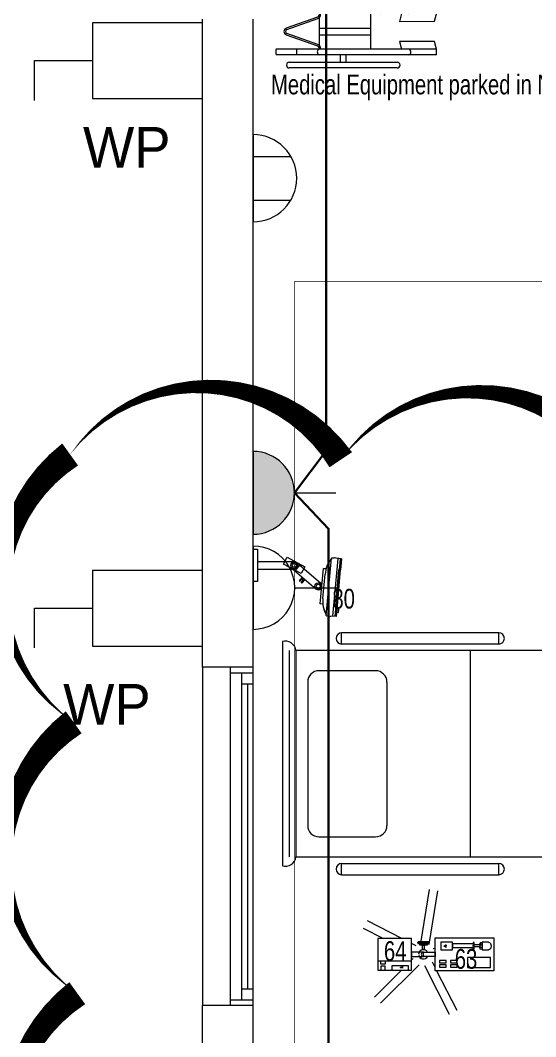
# Model space of a CAD drawing. Header units: metres. Extents: x 75097 to 220695, y -1557923 to -1361206.
# Drawn here: x 98263 to 100548, y -1410951 to -1406448 of the extents above; entities that cross this region are included whole.
import ezdxf

# ---------------------------------------------------------------- set-up
doc = ezdxf.new("R2010")
doc.units = ezdxf.units.M
doc.layers.get('0').update_dxf_attribs({"lineweight": 0})
for name, color, linetype, lineweight in [('A-100 - Copy$0$Aluminum', 8, 'Continuous', 0), ('A-100 - Copy$0$Medical Equipment and Furniture', 8, 'Continuous', 0), ('A-100 - Copy$0$Medical Equipment and Furniture1', 8, 'Continuous', 5), ('A-100 - Copy$0$Medical Equipment and Furniture2', 8, 'Continuous', 13), ('A-100 - Copy$0$Proj', 8, 'Continuous', 0), ('A-100 - Copy$0$Walls', 8, 'Continuous', 0), ('E-LG', 245, 'Continuous', 30)]:
    doc.layers.add(name, color=color, linetype=linetype, lineweight=lineweight)
for name, color, linetype, lineweight, true_color in [('E-POWR', 7, 'Continuous', 9, 0x4e7e3e), ('E-POWR-IDEN _1-100_', 7, 'Continuous', 9, 0x4e7e3e), ('REV 01', 7, 'Continuous', 0, 0xe41b4d)]:
    doc.layers.add(name, color=color, linetype=linetype, lineweight=lineweight, true_color=true_color)
doc.layers.add('PD-VENT', color=8, linetype='Continuous')
doc.styles.add('A-100 - Copy$0$list_ghTextstyle', font='romans.shx', dxfattribs={"height": 0.25})
doc.styles.add('A-100 - Copy$0$X3G_ENTITY_257CFD', font='swisscl.ttf', dxfattribs={"height": 200})
doc.styles.add('Optima_5', font='', dxfattribs={"height": 3.001645})
doc.styles.get('Optima_5').set_extended_font_data('Optima')

# ---------------------------------------------------------------- blocks, each defined once
blk = doc.blocks.new('NORMAL SOCKET')
at = {"layer": 'E-POWR'}
for p, q in [((0, 307.7), (0, 615.4)), ((-307.7, 0), (307.7, 0))]:
    blk.add_line(p, q, dxfattribs=at)
blk.add_ellipse((0, 0), major_axis=(32.8, 305.9), ratio=1, start_param=4.81904, end_param=7.960633, dxfattribs=at)
blk = doc.blocks.new('GI-041_dwg__U120-3902841-GI-041')
at = {"layer": 'E-POWR', "flags": 128}
blk.add_lwpolyline([(-0.1145, 0), (0.1145, 0), (0.1145, 0.1572), (-0.1145, 0.1572)], close=True, dxfattribs=at)
blk.add_lwpolyline([(0.2354, 0.1613), (0.2354, 0.0786), (0.1145, 0.0786)], dxfattribs=at)
blk = doc.blocks.new('WALL OUTLET')
at = {"layer": 'E-POWR', "extrusion": (9.94399e-05, 4.90741e-07, 1)}
blk.add_line((-193.4, 0, 0), (193.4, 0, 0), dxfattribs=at)
blk.add_line((-193.4, 0, 0), (193.4, 0, 0), dxfattribs=at)
at = {"layer": 'E-POWR', "extrusion": (9.94399e-05, 4.90741e-07, 1), "elevation": 0}
for points in [[(-96.7, 0), (-96.7, 167.5)], [(96.7, 0), (96.7, 167.5)]]:
    blk.add_lwpolyline(points, dxfattribs=at)
at = {"layer": 'E-POWR', "extrusion": (9.94399e-05, 4.90741e-07, 1)}
blk.add_arc((0, 0, 0), 193.4, 359.9963, 179.9963, dxfattribs=at)
blk = doc.blocks.new('GI-041_dwg_UPS-E-SKT1-3902843-GI-041')
at = {"layer": 'E-POWR'}
blk.add_hatch(color=256, dxfattribs=at).paths.add_polyline_path([(-0.1987, -0.0005), (0.1987, -0.0005), (0.1929, 0.0471), (0.176, 0.0919), (0.1487, 0.1313), (0.1129, 0.1631), (0.0705, 0.1853), (0.024, 0.1968), (-0.024, 0.1968), (-0.0705, 0.1853), (-0.1129, 0.1631), (-0.1487, 0.1313), (-0.176, 0.0919), (-0.1929, 0.0471)], flags=0)
for p, q in [((0, 0.1983), (0, 0.397)), ((-0.1987, -0.0005), (0.1987, -0.0005)), ((-0.1473, -0.0005), (0.1473, -0.0005))]:
    blk.add_line(p, q, dxfattribs=at)
blk.add_arc((0, -0.0005), 0.1987, 360, 180, dxfattribs=at)
blk = doc.blocks.new('A-100 - Copy$0$IC.1')
at = {"layer": 'A-100 - Copy$0$Medical Equipment and Furniture1'}
for p, q in [((42.4872, -10.88), (41.4928, -10.88)), ((42.4472, -10.91), (41.5328, -10.91)), ((42.4472, -10.91), (41.5328, -10.91)), ((42.4472, -10.91), (41.5328, -10.91)), ((41.5328, -10.94), (41.5328, -13.1914)), ((42.4472, -10.94), (41.5328, -10.94)), ((42.4472, -13.1914), (42.4472, -10.94)), ((42.3077, -10.9923), (41.6724, -10.9923)), ((41.6224, -11.0423), (41.6224, -11.2937)), ((42.3577, -11.2937), (42.3577, -11.0423)), ((41.4542, -11.1429), (41.4542, -11.8396)), ((41.4542, -11.1429), (41.5042, -11.1429)), ((41.5042, -11.1429), (41.5042, -11.8396)), ((42.4759, -11.1429), (42.5259, -11.1429)), ((42.4759, -11.8396), (42.4759, -11.1429)), ((42.5259, -11.8396), (42.5259, -11.1429)), ((42.3077, -11.3437), (41.6724, -11.3437)), ((41.5328, -11.7137), (42.4472, -11.7137)), ((41.4542, -11.8396), (41.5042, -11.8396)), ((42.4759, -11.8396), (42.5259, -11.8396)), ((41.5328, -12.0657), (42.4472, -12.0657)), ((41.4542, -12.3172), (41.4542, -13.0139)), ((41.4542, -12.3172), (41.5042, -12.3172)), ((41.5042, -12.3172), (41.5042, -13.0139)), ((42.4759, -12.3172), (42.5259, -12.3172)), ((42.4759, -13.0139), (42.4759, -12.3172)), ((42.5259, -13.0139), (42.5259, -12.3172)), ((41.5328, -12.3807), (42.4472, -12.3807)), ((41.4542, -13.0139), (41.5042, -13.0139)), ((42.4759, -13.0139), (42.5259, -13.0139)), ((41.4928, -13.1914), (42.4872, -13.1914)), ((41.4928, -13.2214), (41.4928, -13.1914)), ((42.4872, -13.2214), (42.4872, -13.1914)), ((41.4928, -13.2214), (42.4872, -13.2214)), ((41.8192, -13.2514), (42.1609, -13.2514))]:
    blk.add_line(p, q, dxfattribs=at)
for points in [[(41.4689, -12.1927), (41.4689, -12.1212), (41.5064, -12.1212), (41.5064, -12.1927)], [(41.5064, -12.1674), (41.5064, -12.1434), (41.5328, -12.1434), (41.5328, -12.1674)], [(42.4737, -12.1674), (42.4737, -12.1434), (42.4472, -12.1434), (42.4472, -12.1674)], [(42.5112, -12.1927), (42.5112, -12.1212), (42.4737, -12.1212), (42.4737, -12.1927)]]:
    blk.add_lwpolyline(points, close=True, dxfattribs=at)
for centre, radius, start, end in [((41.539, -10.8926), 0.0478, 164.7401, 262.6401), ((42.4411, -10.8926), 0.0478, 277.3599, 15.2599), ((41.6724, -11.0423), 0.05, 90, 180), ((42.3077, -11.0423), 0.05, 0, 90), ((41.4792, -11.1429), 0.025, 0, 180), ((42.5009, -11.1429), 0.025, 0, 180), ((41.6724, -11.2937), 0.05, 180, 270), ((42.3077, -11.2937), 0.05, 270, 0), ((41.4792, -11.8396), 0.025, 180, 0), ((42.5009, -11.8396), 0.025, 180, 0), ((41.4792, -12.3172), 0.025, 0, 180), ((42.5009, -12.3172), 0.025, 0, 180), ((41.4792, -13.0139), 0.025, 180, 0), ((42.5009, -13.0139), 0.025, 180, 0), ((41.6806, -12.9691), 0.3145, 233.3488, 296.1464), ((42.2995, -12.9691), 0.3145, 243.8536, 306.6512)]:
    blk.add_arc(centre, radius, start, end, dxfattribs=at)
blk = doc.blocks.new('A-100 - Copy$0$HF14449A-P')
at = {"layer": 'A-100 - Copy$0$Medical Equipment and Furniture1'}
for p, q in [((-0.2244, 0.0577), (-0.7026, 0.0577)), ((-0.05, 0), (-0.7602, 0)), ((-0.7026, 0.0323), (-0.2244, 0.0323)), ((-0.4762, 0.0321), (-0.4762, -0.0003)), ((-0.4508, 0.0321), (-0.4508, -0.0003)), ((-0.05, -0.0255), (-0.05, 0)), ((-0.1618, -0.0254), (-0.7597, -0.0254)), ((-0.578, -0.0409), (-0.7158, -0.0896)), ((-0.5708, -0.044), (-0.5708, -0.1647)), ((-0.5699, -0.0249), (-0.5699, -0.0332)), ((-0.5636, -0.0346), (-0.5636, -0.0251)), ((-0.3406, -0.1837), (-0.3406, -0.0251)), ((-0.2045, -0.0254), (-0.2138, -0.0595)), ((-0.0589, -0.0584), (-0.05, -0.0255)), ((-0.7137, -0.0956), (-0.576, -0.047)), ((-0.5708, -0.0899), (-0.3406, -0.0899)), ((-0.2138, -0.0595), (-0.0589, -0.0584)), ((-0.7158, -0.1192), (-0.578, -0.1678)), ((-0.576, -0.1618), (-0.7137, -0.1132)), ((-0.5708, -0.1189), (-0.3406, -0.1189)), ((-0.5699, -0.1755), (-0.5699, -0.1837)), ((-0.5636, -0.1837), (-0.5636, -0.1742)), ((-0.0589, -0.1493), (-0.2138, -0.1482)), ((-0.2138, -0.1482), (-0.2045, -0.1824)), ((-0.0499, -0.1827), (-0.0589, -0.1493)), ((-0.05, -0.1827), (-0.7602, -0.1827)), ((-0.05, -0.2078), (-0.7593, -0.2078)), ((-0.4762, -0.2401), (-0.4762, -0.2078)), ((-0.4508, -0.2401), (-0.4508, -0.2078)), ((-0.05, -0.2078), (-0.05, -0.1827)), ((-0.7026, -0.2404), (-0.2244, -0.2404)), ((-0.2244, -0.2658), (-0.7026, -0.2658))]:
    blk.add_line(p, q, dxfattribs=at)
for centre, radius, start, end in [((-0.7026, 0.045), 0.0127, 90, 180), ((-0.7026, 0.045), 0.0127, 180, 270), ((-0.2244, 0.045), 0.0127, 0, 90), ((-0.2244, 0.045), 0.0127, 270, 0), ((-0.5661, -0.0128), 0.0127, 98.7333, 261.2512), ((-0.5848, -0.0258), 0.0166, 294.282, 333.3732), ((-0.5848, -0.0258), 0.023, 292.5926, 337.4074), ((-0.301, -0.0129), 0.0127, 279.8278, 82.5002), ((-0.7106, -0.1044), 0.0157, 109.4325, 250.5675), ((-0.7106, -0.1044), 0.00936, 109.4229, 250.5771), ((-0.5848, -0.183), 0.0166, 26.6268, 65.718), ((-0.5848, -0.183), 0.023, 22.5926, 67.4074), ((-0.5661, -0.1952), 0.0127, 98.7488, 261.2667), ((-0.7026, -0.2531), 0.0127, 90, 180), ((-0.7026, -0.2531), 0.0127, 180, 270), ((-0.2244, -0.2531), 0.0127, 0, 90), ((-0.2244, -0.2531), 0.0127, 270, 0)]:
    blk.add_arc(centre, radius, start, end, dxfattribs=at)
for centre, ratio, start_param, end_param in [((-0.6698, -0.0127), 0.078125, 3.141593, 6.498142), ((-0.7597, -0.0126), 0.241377, 0.152696, 3.141593), ((-0.1758, -0.0125), 0.964579, 3.250377, 6.096807), ((-0.7597, -0.1952), 0.241678, 0.147741, 3.289334), ((-0.6698, -0.1954), 0.078125, 3.141593, 6.498142), ((-0.1758, -0.1951), 0.964579, 3.252899, 6.098308)]:
    blk.add_ellipse(centre, major_axis=(0, 0.0127), ratio=ratio, start_param=start_param, end_param=end_param, dxfattribs=at)
blk = doc.blocks.new('A-100 - Copy$0$IC.4')
at = {"layer": 'A-100 - Copy$0$Medical Equipment and Furniture1'}
for p, q in [((31.2175, -28.0475), (31.214, -28.0706)), ((31.2167, -28.0528), (31.4722, -28.0766)), ((31.2175, -28.0475), (31.266, -28.052)), ((31.2653, -28.0595), (31.266, -28.0521)), ((31.2653, -28.0595), (31.266, -28.0521)), ((31.266, -28.0521), (31.4238, -28.0667)), ((31.2125, -28.0897), (31.2131, -28.0787)), ((31.2125, -28.0897), (31.2131, -28.0787)), ((31.4683, -28.1146), (31.2135, -28.0909)), ((31.2174, -28.0912), (31.2135, -28.0909)), ((31.2152, -28.0625), (31.4716, -28.0865)), ((31.2152, -28.0625), (31.2652, -28.0672)), ((31.2653, -28.0595), (31.4231, -28.0741)), ((31.4238, -28.0667), (31.4231, -28.0741)), ((31.4238, -28.0667), (31.4233, -28.0721)), ((31.4238, -28.0667), (31.4724, -28.0712)), ((31.4724, -28.0712), (31.4715, -28.0946)), ((31.3256, -28.1392), (31.2451, -28.2325)), ((31.2591, -28.1266), (31.2601, -28.1153)), ((31.2591, -28.1266), (31.2601, -28.1154)), ((31.4169, -28.1412), (31.2591, -28.1266)), ((31.4169, -28.1412), (31.2591, -28.1266)), ((31.3924, -28.1291), (31.2853, -28.1192)), ((31.4179, -28.13), (31.4169, -28.1412)), ((31.4179, -28.13), (31.4169, -28.1412)), ((31.4683, -28.1146), (31.4643, -28.1143)), ((31.4709, -28.1027), (31.4695, -28.1137)), ((31.4709, -28.1027), (31.4695, -28.1137)), ((31.2698, -28.2538), (31.3503, -28.1605)), ((31.2095, -28.2871), (31.2519, -28.209)), ((31.2451, -28.2325), (31.2297, -28.2503)), ((31.2826, -28.2257), (31.2401, -28.3037)), ((31.2451, -28.2325), (31.2698, -28.2538)), ((31.2519, -28.209), (31.2826, -28.2257)), ((31.2985, -28.2206), (31.3144, -28.2343)), ((31.3049, -28.2217), (31.3107, -28.2149)), ((31.3166, -28.2318), (31.3049, -28.2217)), ((31.3087, -28.2087), (31.3246, -28.2225)), ((31.3224, -28.225), (31.3107, -28.2149)), ((31.3144, -28.2343), (31.3166, -28.2318)), ((31.3246, -28.2225), (31.3224, -28.225)), ((31.2297, -28.2503), (31.2297, -28.4193)), ((31.2623, -28.2624), (31.2698, -28.2538)), ((31.2623, -28.4193), (31.2623, -28.2564)), ((31.2401, -28.3037), (31.2095, -28.2871)), ((31.2623, -28.3628), (31.2623, -28.3284)), ((31.2297, -28.4193), (31.2623, -28.4193))]:
    blk.add_line(p, q, dxfattribs=at)
for points in [[(31.4384, -28.0681), (31.4536, -28.0695), (31.4545, -28.0605), (31.4392, -28.0591)], [(31.3181, -28.4193), (31.3181, -28.4389), (31.174, -28.4389), (31.174, -28.4193)]]:
    blk.add_lwpolyline(points, close=True, dxfattribs=at)
for centre, radius in [((31.338, -28.1499), 0.0146), ((31.338, -28.1499), 0.00861), ((31.246, -28.2564), 0.0146), ((31.246, -28.2564), 0.00861)]:
    blk.add_circle(centre, radius, dxfattribs=at)
for centre, radius, start, end in [((31.2197, -28.0753), 0.00743, 140.4817, 206.7323), ((31.2197, -28.0753), 0.00743, 140.4817, 206.7323), ((31.2136, -28.0897), 0.00112, 176.6688, 264.6688), ((31.2136, -28.0897), 0.00112, 176.6688, 264.6688), ((31.2885, -28.0151), 0.1042, 226.9662, 268.2917), ((31.2885, -28.0151), 0.1042, 226.9661, 254.2129), ((31.4648, -28.0982), 0.00761, 323.4774, 27.9842), ((31.4648, -28.0982), 0.00761, 323.4774, 27.9842), ((31.338, -28.1499), 0.0163, 319.187, 139.187), ((31.4085, -28.0262), 0.1042, 261.0939, 302.3365), ((31.4085, -28.0262), 0.1042, 275.1713, 302.3365), ((31.4684, -28.1135), 0.00113, 264.6459, 352.3503), ((31.4684, -28.1135), 0.00113, 264.6459, 352.3503), ((31.246, -28.2564), 0.0163, 180, 0)]:
    blk.add_arc(centre, radius, start, end, dxfattribs=at)
blk = doc.blocks.new('A-100 - Copy$0$Syringe')
at = {"layer": 'A-100 - Copy$0$Medical Equipment and Furniture2'}
for points in [[(42.9739, -11.5277), (42.7139, -11.5277), (42.7139, -11.3827), (42.9739, -11.3827), (42.9739, -11.5277)], [(42.7384, -11.5086), (42.7658, -11.5086), (42.7658, -11.475), (42.7384, -11.475)], [(42.8055, -11.4851), (42.8055, -11.48), (42.8023, -11.48), (42.8023, -11.5069), (42.8055, -11.5069), (42.8055, -11.5019)], [(42.779, -11.4899), (42.779, -11.487), (42.7748, -11.487), (42.7748, -11.5), (42.779, -11.5), (42.779, -11.497)], [(42.8023, -11.4899), (42.779, -11.4899)], [(42.779, -11.497), (42.8023, -11.497)], [(42.8055, -11.5019), (42.8984, -11.5019), (42.8984, -11.4851), (42.8055, -11.4851)], [(42.8055, -11.4899), (42.8055, -11.497)], [(42.8055, -11.497), (42.8055, -11.4899)], [(42.8055, -11.497), (42.8055, -11.4899)]]:
    blk.add_lwpolyline(points, dxfattribs=at)
for points in [[(42.8312, -11.3974), (42.7289, -11.3974), (42.7289, -11.4415), (42.8312, -11.4415)], [(42.9073, -11.3985), (42.8765, -11.3985), (42.8765, -11.4091), (42.9073, -11.4091)], [(42.9073, -11.4175), (42.8765, -11.4175), (42.8765, -11.4281), (42.9073, -11.4281)], [(42.956, -11.3985), (42.9252, -11.3985), (42.9252, -11.4091), (42.956, -11.4091)], [(42.956, -11.4175), (42.9252, -11.4175), (42.9252, -11.4281), (42.956, -11.4281)], [(42.7748, -11.487), (42.7658, -11.487), (42.7658, -11.4777), (42.7748, -11.4777)], [(42.9498, -11.475), (42.8984, -11.475), (42.8984, -11.5086), (42.9498, -11.5086)], [(42.7748, -11.4967), (42.7658, -11.4967), (42.7658, -11.5059), (42.7748, -11.5059)]]:
    blk.add_lwpolyline(points, close=True, dxfattribs=at)
at = {"layer": 'A-100 - Copy$0$Medical Equipment and Furniture2', "extrusion": (0, 0, -1)}
blk.add_ellipse((42.7384, -11.4918), major_axis=(0, 0.0168), ratio=0.733735, start_param=3.141593, end_param=6.283185, dxfattribs=at)
blk = doc.blocks.new('A-100 - Copy$0$Infusion')
at = {"layer": 'A-100 - Copy$0$Medical Equipment and Furniture2'}
for points in [[(43.0793, -11.3852), (43.0793, -11.5252), (43.2293, -11.5252), (43.2293, -11.3852), (43.0793, -11.3852)], [(43.1962, -11.4242), (43.1962, -11.4114), (43.215, -11.4114), (43.215, -11.4242)]]:
    blk.add_lwpolyline(points, dxfattribs=at)
for points in [[(43.0793, -11.3852), (43.0793, -11.4242), (43.2293, -11.4242), (43.2293, -11.3852)], [(43.0927, -11.3852), (43.0927, -11.404), (43.1673, -11.404), (43.1673, -11.3852)], [(43.1962, -11.3852), (43.1962, -11.4027), (43.215, -11.4027), (43.215, -11.3852)]]:
    blk.add_lwpolyline(points, close=True, dxfattribs=at)
blk = doc.blocks.new('A-100 - Copy$0$Infusion Syringe')
at = {"layer": 'A-100 - Copy$0$Medical Equipment and Furniture1'}
for p, q in [((42.9683, -11.3827), (42.8788, -11.2071)), ((43.0225, -11.4053), (42.9127, -11.1899)), ((43.0459, -11.409), (43.2169, -11.238)), ((43.1234, -11.3852), (43.2437, -11.2649)), ((42.9886, -11.4225), (42.9765, -11.3988)), ((43.0124, -11.4411), (43.017, -11.4365)), ((43.0234, -11.4354), (43.017, -11.4365)), ((43.0728, -11.4359), (43.0766, -11.432)), ((42.9753, -11.4431), (42.9739, -11.4433)), ((42.9838, -11.4812), (42.9765, -11.4824)), ((43.0175, -11.473), (43.0233, -11.476)), ((43.0297, -11.4749), (43.0233, -11.476)), ((43.0357, -11.4374), (43.0414, -11.4403)), ((43.0407, -11.4693), (43.0453, -11.4647)), ((43.0444, -11.4461), (43.0414, -11.4403)), ((43.0463, -11.4583), (43.0453, -11.4647)), ((43.0791, -11.4595), (43.0793, -11.4596)), ((43.0006, -11.498), (42.9627, -11.7368)), ((43.0381, -11.5039), (43.0003, -11.7427)), ((43.0592, -11.4932), (43.0766, -11.502)), ((43.1221, -11.5252), (43.2746, -11.6029)), ((43.2058, -11.5252), (43.2919, -11.5691))]:
    blk.add_line(p, q, dxfattribs=at)
for points in [[(43.0266, -11.4455), (43.0266, -11.4649), (42.9739, -11.4649), (42.9739, -11.4455)], [(43.0266, -11.4455), (43.0266, -11.4649), (43.0793, -11.4649), (43.0793, -11.4455)], [(43.043, -11.4963), (43.043, -11.5009), (43.0102, -11.5009), (43.0102, -11.4963)]]:
    blk.add_lwpolyline(points, close=True, dxfattribs=at)
for points in [[(43.0302, -11.4759), (43.0302, -11.4963), (43.0229, -11.4963), (43.0229, -11.4759)], [(43.0046, -11.5009), (43.0485, -11.5009)], [(43.0485, -11.5116), (43.0046, -11.5116)]]:
    blk.add_lwpolyline(points, dxfattribs=at)
for radius, start, end in [(0.021, 6.8276, 152.4616), (0.021, 207.5384, 353.1724), (0.00972, 270, 90)]:
    blk.add_arc((43.0266, -11.4552), radius, start, end, dxfattribs=at)
for centre in [(43.0046, -11.5062), (43.0101, -11.5062), (43.0156, -11.5062), (43.0211, -11.5062), (43.0266, -11.5062), (43.0321, -11.5062), (43.0375, -11.5062), (43.043, -11.5062), (43.0485, -11.5062)]:
    blk.add_ellipse(centre, major_axis=(0, -0.00537), ratio=0.510594, start_param=3.141593, end_param=9.424778, dxfattribs=at)
for name in ['A-100 - Copy$0$Syringe', 'A-100 - Copy$0$Infusion']:
    blk.add_blockref(name, (0, 0), dxfattribs=at)
blk = doc.blocks.new('A-100 - Copy')
at = {"layer": 'A-100 - Copy$0$Aluminum'}
for p, q in [((99195.3, -1410813.2, 2.4), (99195.3, -1409313.2, 2.4)), ((99295.3, -1410813.2, 2.4), (99295.3, -1409313.2, 2.4)), ((99195.3, -1409338.2, 2.4), (99295.3, -1409338.2, 2.4)), ((99245.3, -1410788.2, 2.4), (99245.3, -1409338.2, 2.4)), ((99245.3, -1409388.2, 2.4), (99295.3, -1409388.2, 2.4)), ((99270.3, -1409388.2, 2.4), (99270.3, -1410738.2, 2.4)), ((99245.3, -1410738.2, 2.4), (99295.3, -1410738.2, 2.4)), ((99195.3, -1410788.2, 2.4), (99295.3, -1410788.2, 2.4))]:
    blk.add_line(p, q, dxfattribs=at)
at = {"layer": 'A-100 - Copy$0$Proj'}
blk.add_line((99070.3, -1409313.2, 2.4), (99070.3, -1410813.2, 2.4), dxfattribs=at)
at = {"layer": 'A-100 - Copy$0$Walls'}
for p, q in [((99070.3, -1409313.2, 2.4), (99070.3, -1406443.2, 2.4)), ((99295.3, -1409313.2, 2.4), (99295.3, -1406443.2, 2.4)), ((99295.3, -1409313.2, 2.4), (99070.3, -1409313.2, 2.4)), ((99070.3, -1412403.2, 2.4), (99070.3, -1410813.2, 2.4)), ((99295.3, -1410813.2, 2.4), (99070.3, -1410813.2, 2.4)), ((99295.3, -1412403.2, 2.4), (99295.3, -1410813.2, 2.4))]:
    blk.add_line(p, q, dxfattribs=at)
at = {"layer": 'A-100 - Copy$0$Medical Equipment and Furniture', "xscale": 1000, "yscale": 1000, "zscale": 1000}
blk.add_blockref('A-100 - Copy$0$HF14449A-P', (100158.5, -1406393, 0), dxfattribs=at)
at = {"layer": 'A-100 - Copy$0$Medical Equipment and Furniture'}
for name, p, xscale, yscale, zscale, rotation in [('A-100 - Copy$0$IC.4', (127734.2, -1377616.8, 2.4), 1000, 1000, 1000, 270), ('A-100 - Copy$0$IC.1', (88545.1, -1451687.3, 0), 1000.000000000003, 1000.000000000003, 1000.000000000003, 90), ('A-100 - Copy$0$Infusion Syringe', (143077.2, -1422041.1, 2.4), 1000, 1000, 1000, 180)]:
    blk.add_blockref(name, p, dxfattribs=dict(at, xscale=xscale, yscale=yscale, zscale=zscale, rotation=rotation))
at = {"layer": 'A-100 - Copy$0$Medical Equipment and Furniture', "style": 'A-100 - Copy$0$list_ghTextstyle'}
for s, p in [('x2', (100139.4, -1410553.3, 2.4)), ('x4', (99945.6, -1410647.3, 0))]:
    blk.add_text(s, height=9, dxfattribs=at).set_placement(p)
at = {"layer": 'A-100 - Copy$0$Medical Equipment and Furniture', "insert": (100778, -1406688.5, 0), "char_height": 87.473, "width": 3260.537, "attachment_point": 2, "style": 'A-100 - Copy$0$X3G_ENTITY_257CFD'}
blk.add_mtext('Medical Equipment parked in Nurse Station to be used in patient areas', dxfattribs=at)
at = {"layer": 'A-100 - Copy$0$Medical Equipment and Furniture', "char_height": 87.47, "attachment_point": 2, "style": 'A-100 - Copy$0$X3G_ENTITY_257CFD'}
for s, insert in [('80', (99696.8, -1408966.7, 4.7)), ('64', (99925.4, -1410527.8, 2.4)), ('63', (100239.5, -1410562.5, 4.7))]:
    blk.add_mtext(s, dxfattribs=dict(at, insert=insert))

msp = doc.modelspace()

# ---------------------------------------------------------------- linework, layer by layer
at = {"layer": 'E-LG', "color": 1, "elevation": 2.4}
msp.add_lwpolyline([(99478.7, -1400255.6), (99604.2, -1400374.6), (99604.2, -1403461.1), (99478.7, -1403569.2), (99618.8, -1403735.9), (99618.8, -1404252.3, 0.414214), (99623.8, -1404257.3), (102222.4, -1404257.3), (102322.5, -1404206.1), (102230.5, -1404323.2), (99623.8, -1404323.2, 0.414214), (99618.8, -1404328.2), (99618.8, -1408355), (99478.7, -1408541.3), (99630.3, -1408700.6), (99630.3, -1413172.7), (99478.7, -1413278.2), (99628.7, -1413351.7), (99628.7, -1417921.9), (99478.7, -1418070.9), (99625, -1418178.8), (99625, -1421782.9), (99478.7, -1421950.9)], format="xyb", dxfattribs=at)
at = {"layer": 'E-POWR', "const_width": 3}
msp.add_lwpolyline([(103078.9, -1404209.6), (103078.9, -1404209.6), (103078.9, -1407604.3), (99479.9, -1407604.3), (99479.9, -1408961.1), (99479.9, -1414374.4), (99478.9, -1414948.2), (99479.9, -1417698.3), (99479.9, -1419865.6), (99479.9, -1419865.6)], dxfattribs=at)

# ---------------------------------------------------------------- block references
at = {"color": 85, "xscale": 2127.341102341351, "yscale": 2127.341102341351, "zscale": 2127.341102341351, "rotation": 180}
for p in [(98826.7, -1406459.3, 2.4), (98826.7, -1408885.6, 2.4)]:
    msp.add_blockref('GI-041_dwg__U120-3902841-GI-041', p, dxfattribs=at)
at = {"xscale": 923.0399999999992, "yscale": 923.0399999999992, "zscale": 923.0399999999992, "rotation": 270}
msp.add_blockref('GI-041_dwg_UPS-E-SKT1-3902843-GI-041', (99295.7, -1408541.3, 2.4), dxfattribs=at)
at = {"layer": 'E-POWR', "color": 85, "xscale": 0.6, "yscale": 0.6, "zscale": 0.6, "rotation": 270}
msp.add_blockref('NORMAL SOCKET', (99295.3, -1408961.6, 2.4), dxfattribs=at)
at = {"layer": 'PD-VENT', "color": 85, "rotation": 269.9999954966304}
msp.add_blockref('WALL OUTLET', (99295.3, -1407147.5, 2.4), dxfattribs=at)

# ---------------------------------------------------------------- texts
at = {"layer": 'E-POWR-IDEN _1-100_', "char_height": 180.1, "width": 3.637978807091713e-12, "attachment_point": 1, "rotation": 360, "line_spacing_factor": 1.047943, "style": 'Optima_5'}
for insert in [(98541.3, -1406920.5), (98453.2, -1409388.2)]:
    msp.add_mtext('WP', dxfattribs=dict(at, insert=insert))

# ---------------------------------------------------------------- next in the draw order: block references
msp.add_blockref('A-100 - Copy', (0, 0))

# ---------------------------------------------------------------- next in the draw order: linework, layer by layer
at = {"layer": 'REV 01', "color": 6, "elevation": 0}
msp.add_lwpolyline([(98579, -1415559.1, 0, 120, -0.520567), (98563.2, -1414358.8, 0, 120, -0.520567), (98547.3, -1413158.6, 0, 120, -0.520567), (98531.5, -1411958.4, 0, 120, -0.520567), (98515.6, -1410758.1, 0, 120, -0.520567), (98499.8, -1409557.9, 0, 120, -0.520567), (98484.1, -1408371.3, 0, 120, -0.520567), (99684.2, -1408394.6, 0, 120, -0.520567), (100884.3, -1408417.9, 0, 120, -0.520567), (102084.5, -1408441.3, 0, 120, -0.520567), (103284.6, -1408464.6, 0, 120, -0.520567), (104484.7, -1408487.9, 0, 120, -0.520567), (105684.8, -1408511.2, 0, 120, -0.520567)], format="xyseb", dxfattribs=at)

doc.saveas('drawing.dxf')
